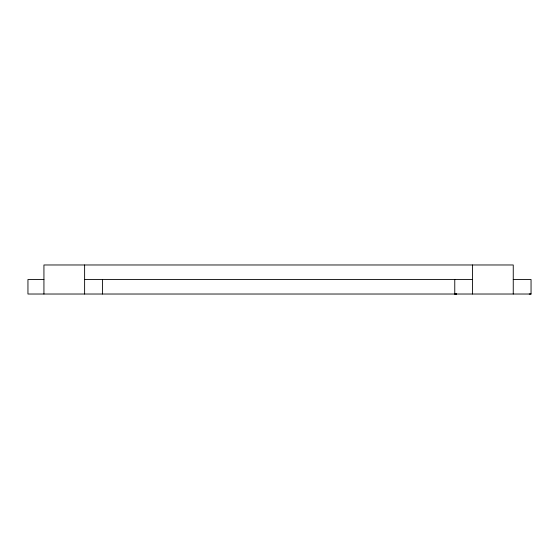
<?xml version="1.0" encoding="UTF-8"?>
<svg xmlns="http://www.w3.org/2000/svg" width="559" height="559" viewBox="0 0 559 559"><rect width="100%" height="100%" fill="white"/><g stroke="black" fill="none" stroke-linecap="round" stroke-linejoin="round"><path stroke-width="0.84" d="M529.233 294.027L531.05 294.02L531.05 279.5L513.253 279.5M43.93 279.5L27.95 279.5L27.95 294.027L531.05 294.02M84.619 279.5L472.565 279.5M454.767 294.027L456.584 294.027L454.767 294.013L454.767 279.5M513.253 294.027L513.253 264.973L43.93 264.973L43.93 294.027M472.565 264.973L472.565 294.027M102.416 279.5L102.416 294.027M84.619 264.973L84.619 294.027"/></g></svg>
